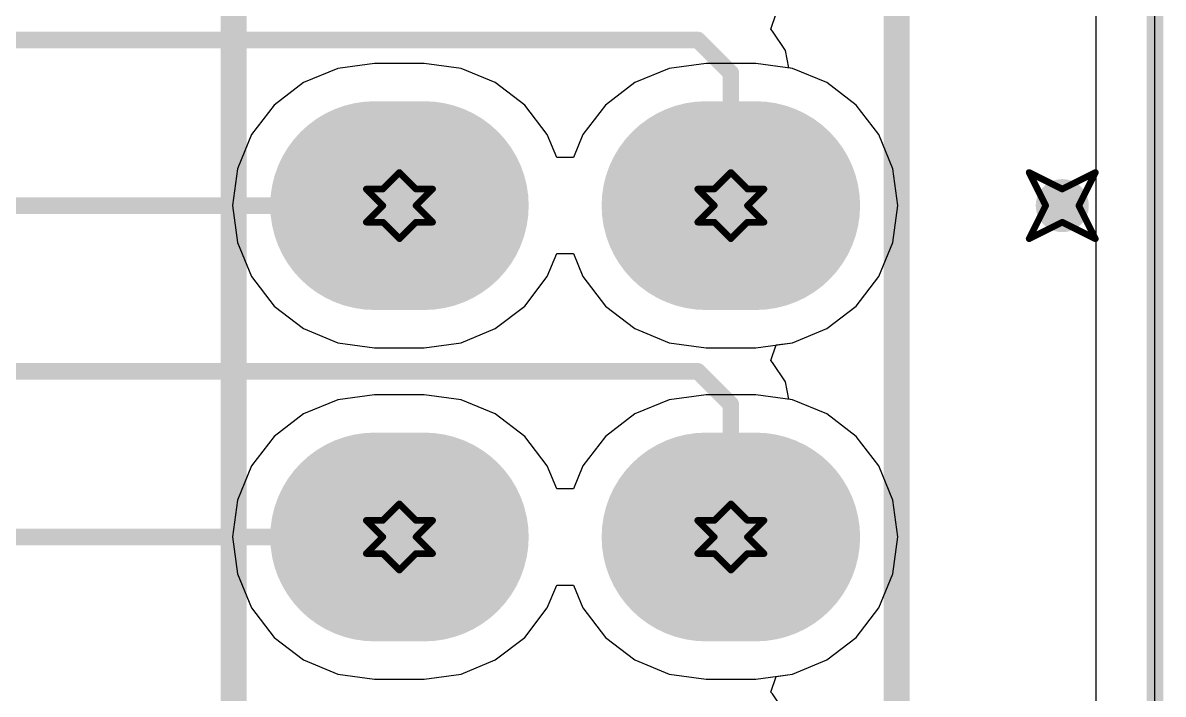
# Model space of a CAD drawing. Header units: millimetres. Extents: x 2.26 to 6.57, y 1.2 to 4.64.
# Drawn here: x 4.8946 to 5.2387, y 1.8557 to 2.0583 of the extents above; entities that cross this region are included whole.
import ezdxf

# ---------------------------------------------------------------- set-up
doc = ezdxf.new("R2010")
doc.units = ezdxf.units.MM
doc.header["$MEASUREMENT"] = 0
for name, color, linetype in [('BottomLayer', 5, 'Continuous'), ('BottomSolder', 6, 'Continuous'), ('DrillDrawing', 1, 'Continuous'), ('KeepOutLayer', 6, 'Continuous'), ('Mechanical1', 6, 'Continuous'), ('MultiLayer', 9, 'Continuous'), ('PadHoleLayer', 156, 'Continuous'), ('TopLayer', 1, 'Continuous'), ('TopOverlay', 2, 'Continuous'), ('TopSolder', 216, 'Continuous'), ('ViaHoleLayer', 16, 'Continuous')]:
    doc.layers.add(name, color=color, linetype=linetype)

# ---------------------------------------------------------------- blocks, each defined once
blk = doc.blocks.new('2_19P_57')
at = {"layer": 'BottomLayer', "const_width": 0.055}
for points in [[(1.2, 0.1075), (1.2, 0.0925)], [(1.3, 0.1075), (1.3, 0.0925)], [(1.2, 0.0075), (1.2, -0.0075)], [(1.3, 0.0075), (1.3, -0.0075)]]:
    blk.add_lwpolyline(points, dxfattribs=at)
at = {"layer": 'BottomLayer', "const_width": 0.0275}
for points in [[(1.18625, 0.1075, 1), (1.21375, 0.1075, 1)], [(1.28625, 0.1075, 1), (1.31375, 0.1075, 1)], [(1.18625, 0.0925, 1), (1.21375, 0.0925, 1)], [(1.28625, 0.0925, 1), (1.31375, 0.0925, 1)], [(1.18625, 0.0075, 1), (1.21375, 0.0075, 1)], [(1.28625, 0.0075, 1), (1.31375, 0.0075, 1)], [(1.18625, -0.0075, 1), (1.21375, -0.0075, 1)], [(1.28625, -0.0075, 1), (1.31375, -0.0075, 1)]]:
    blk.add_lwpolyline(points, format="xyb", close=True, dxfattribs=at)
at = {"layer": 'BottomSolder', "const_width": 0.063}
for points in [[(1.2, 0.1075), (1.2, 0.0925)], [(1.3, 0.1075), (1.3, 0.0925)], [(1.2, 0.0075), (1.2, -0.0075)], [(1.3, 0.0075), (1.3, -0.0075)]]:
    blk.add_lwpolyline(points, dxfattribs=at)
at = {"layer": 'BottomSolder', "const_width": 0.0315}
for points in [[(1.18425, 0.1075, 1), (1.21575, 0.1075, 1)], [(1.28425, 0.1075, 1), (1.31575, 0.1075, 1)], [(1.18425, 0.0925, 1), (1.21575, 0.0925, 1)], [(1.28425, 0.0925, 1), (1.31575, 0.0925, 1)], [(1.18425, 0.0075, 1), (1.21575, 0.0075, 1)], [(1.28425, 0.0075, 1), (1.31575, 0.0075, 1)], [(1.18425, -0.0075, 1), (1.21575, -0.0075, 1)], [(1.28425, -0.0075, 1), (1.31575, -0.0075, 1)]]:
    blk.add_lwpolyline(points, format="xyb", close=True, dxfattribs=at)
at = {"layer": 'MultiLayer', "const_width": 0.055}
for points in [[(1.2, 0.1075), (1.2, 0.0925)], [(1.3, 0.1075), (1.3, 0.0925)], [(1.2, 0.0075), (1.2, -0.0075)], [(1.3, 0.0075), (1.3, -0.0075)]]:
    blk.add_lwpolyline(points, dxfattribs=at)
at = {"layer": 'MultiLayer', "const_width": 0.0275}
for points in [[(1.18625, 0.1075, 1), (1.21375, 0.1075, 1)], [(1.28625, 0.1075, 1), (1.31375, 0.1075, 1)], [(1.18625, 0.0925, 1), (1.21375, 0.0925, 1)], [(1.28625, 0.0925, 1), (1.31375, 0.0925, 1)], [(1.18625, 0.0075, 1), (1.21375, 0.0075, 1)], [(1.28625, 0.0075, 1), (1.31375, 0.0075, 1)], [(1.18625, -0.0075, 1), (1.21375, -0.0075, 1)], [(1.28625, -0.0075, 1), (1.31375, -0.0075, 1)]]:
    blk.add_lwpolyline(points, format="xyb", close=True, dxfattribs=at)
at = {"layer": 'PadHoleLayer', "const_width": 0.02}
for points in [[(1.19, 0.1, 1), (1.21, 0.1, 1)], [(1.29, 0.1, 1), (1.31, 0.1, 1)], [(1.19, 0, 1), (1.21, 0, 1)], [(1.29, 0, 1), (1.31, 0, 1)]]:
    blk.add_lwpolyline(points, format="xyb", close=True, dxfattribs=at)
at = {"layer": 'TopLayer', "const_width": 0.055}
for points in [[(1.2, 0.1075), (1.2, 0.0925)], [(1.3, 0.1075), (1.3, 0.0925)], [(1.2, 0.0075), (1.2, -0.0075)], [(1.3, 0.0075), (1.3, -0.0075)]]:
    blk.add_lwpolyline(points, dxfattribs=at)
at = {"layer": 'TopLayer', "const_width": 0.0275}
for points in [[(1.18625, 0.1075, 1), (1.21375, 0.1075, 1)], [(1.28625, 0.1075, 1), (1.31375, 0.1075, 1)], [(1.18625, 0.0925, 1), (1.21375, 0.0925, 1)], [(1.28625, 0.0925, 1), (1.31375, 0.0925, 1)], [(1.18625, 0.0075, 1), (1.21375, 0.0075, 1)], [(1.28625, 0.0075, 1), (1.31375, 0.0075, 1)], [(1.18625, -0.0075, 1), (1.21375, -0.0075, 1)], [(1.28625, -0.0075, 1), (1.31375, -0.0075, 1)]]:
    blk.add_lwpolyline(points, format="xyb", close=True, dxfattribs=at)
at = {"layer": 'TopOverlay', "const_width": 0.00787}
for points in [[(1.85, 0.15), (-0.05, 0.15)], [(1.85, -0.05), (-0.05, -0.05)]]:
    blk.add_lwpolyline(points, dxfattribs=at)
at = {"layer": 'TopSolder', "const_width": 0.063}
for points in [[(1.2, 0.1075), (1.2, 0.0925)], [(1.3, 0.1075), (1.3, 0.0925)], [(1.2, 0.0075), (1.2, -0.0075)], [(1.3, 0.0075), (1.3, -0.0075)]]:
    blk.add_lwpolyline(points, dxfattribs=at)
at = {"layer": 'TopSolder', "const_width": 0.0315}
for points in [[(1.18425, 0.1075, 1), (1.21575, 0.1075, 1)], [(1.28425, 0.1075, 1), (1.31575, 0.1075, 1)], [(1.18425, 0.0925, 1), (1.21575, 0.0925, 1)], [(1.28425, 0.0925, 1), (1.31575, 0.0925, 1)], [(1.18425, 0.0075, 1), (1.21575, 0.0075, 1)], [(1.28425, 0.0075, 1), (1.31575, 0.0075, 1)], [(1.18425, -0.0075, 1), (1.21575, -0.0075, 1)], [(1.28425, -0.0075, 1), (1.31575, -0.0075, 1)]]:
    blk.add_lwpolyline(points, format="xyb", close=True, dxfattribs=at)

msp = doc.modelspace()

# ---------------------------------------------------------------- linework, layer by layer
at = {"layer": 'BottomLayer'}
for p, q in [((5.21838, 3.43098), (5.21838, 1.3622)), ((4.98967, 2.04456), (4.97933, 2.04027)), ((5.00077, 2.04602), (4.98967, 2.04456)), ((5.01577, 2.04602), (5.00077, 2.04602)), ((5.02686, 2.04456), (5.01577, 2.04602)), ((5.0372, 2.04027), (5.02686, 2.04456)), ((5.08967, 2.04456), (5.07933, 2.04027)), ((5.10077, 2.04602), (5.08967, 2.04456)), ((5.11577, 2.04602), (5.10077, 2.04602)), ((5.12686, 2.04456), (5.11577, 2.04602)), ((5.1372, 2.04027), (5.12686, 2.04456)), ((4.97933, 2.04027), (4.97046, 2.03346)), ((5.04608, 2.03346), (5.0372, 2.04027)), ((5.07933, 2.04027), (5.07046, 2.03346)), ((5.14608, 2.03346), (5.1372, 2.04027)), ((4.97046, 2.03346), (4.96364, 2.02458)), ((5.05289, 2.02458), (5.04608, 2.03346)), ((5.07046, 2.03346), (5.06364, 2.02458)), ((5.15289, 2.02458), (5.14608, 2.03346)), ((4.96364, 2.02458), (4.95936, 2.01424)), ((5.05577, 2.01764), (5.05289, 2.02458)), ((5.06364, 2.02458), (5.06077, 2.01764)), ((5.15717, 2.01424), (5.15289, 2.02458)), ((5.06077, 2.01764), (5.05577, 2.01764)), ((4.95936, 2.01424), (4.9579, 2.00315)), ((5.15863, 2.00315), (5.15717, 2.01424)), ((4.9579, 2.00315), (4.95936, 1.99205)), ((5.15717, 1.99205), (5.15863, 2.00315)), ((4.95936, 1.99205), (4.96364, 1.98172)), ((5.15289, 1.98172), (5.15717, 1.99205)), ((5.05289, 1.98172), (5.05577, 1.98866)), ((5.05577, 1.98866), (5.06077, 1.98866)), ((5.06077, 1.98866), (5.06364, 1.98172)), ((4.96364, 1.98172), (4.97046, 1.97284)), ((5.04608, 1.97284), (5.05289, 1.98172)), ((5.06364, 1.98172), (5.07046, 1.97284)), ((5.14608, 1.97284), (5.15289, 1.98172)), ((4.97046, 1.97284), (4.97933, 1.96603)), ((5.0372, 1.96603), (5.04608, 1.97284)), ((5.07046, 1.97284), (5.07933, 1.96603)), ((5.1372, 1.96603), (5.14608, 1.97284)), ((4.97933, 1.96603), (4.98967, 1.96174)), ((5.02686, 1.96174), (5.0372, 1.96603)), ((5.07933, 1.96603), (5.08967, 1.96174)), ((5.12686, 1.96174), (5.1372, 1.96603)), ((4.98967, 1.96174), (5.00077, 1.96028)), ((5.01577, 1.96028), (5.02686, 1.96174)), ((5.08967, 1.96174), (5.10077, 1.96028)), ((5.11577, 1.96028), (5.12686, 1.96174)), ((5.00077, 1.96028), (5.01577, 1.96028)), ((5.10077, 1.96028), (5.11577, 1.96028)), ((4.98967, 1.94456), (4.97933, 1.94027)), ((5.00077, 1.94602), (4.98967, 1.94456)), ((5.01577, 1.94602), (5.00077, 1.94602)), ((5.02686, 1.94456), (5.01577, 1.94602)), ((5.0372, 1.94027), (5.02686, 1.94456)), ((5.08967, 1.94456), (5.07933, 1.94027)), ((5.10077, 1.94602), (5.08967, 1.94456)), ((5.11577, 1.94602), (5.10077, 1.94602)), ((5.12686, 1.94456), (5.11577, 1.94602)), ((5.1372, 1.94027), (5.12686, 1.94456)), ((4.97933, 1.94027), (4.97046, 1.93346)), ((5.04608, 1.93346), (5.0372, 1.94027)), ((5.07933, 1.94027), (5.07046, 1.93346)), ((5.14608, 1.93346), (5.1372, 1.94027)), ((4.97046, 1.93346), (4.96364, 1.92458)), ((5.05289, 1.92458), (5.04608, 1.93346)), ((5.07046, 1.93346), (5.06364, 1.92458)), ((5.15289, 1.92458), (5.14608, 1.93346)), ((4.96364, 1.92458), (4.95936, 1.91424)), ((5.05577, 1.91764), (5.05289, 1.92458)), ((5.06364, 1.92458), (5.06077, 1.91764)), ((5.15717, 1.91424), (5.15289, 1.92458)), ((5.06077, 1.91764), (5.05577, 1.91764)), ((4.95936, 1.91424), (4.9579, 1.90315)), ((5.15863, 1.90315), (5.15717, 1.91424)), ((4.9579, 1.90315), (4.95936, 1.89205)), ((5.15717, 1.89205), (5.15863, 1.90315)), ((4.95936, 1.89205), (4.96364, 1.88172)), ((5.15289, 1.88172), (5.15717, 1.89205)), ((5.05289, 1.88172), (5.05577, 1.88866)), ((5.05577, 1.88866), (5.06077, 1.88866)), ((5.06077, 1.88866), (5.06364, 1.88172)), ((4.96364, 1.88172), (4.97046, 1.87284)), ((5.04608, 1.87284), (5.05289, 1.88172)), ((5.06364, 1.88172), (5.07046, 1.87284)), ((5.14608, 1.87284), (5.15289, 1.88172)), ((4.97046, 1.87284), (4.97933, 1.86603)), ((5.0372, 1.86603), (5.04608, 1.87284)), ((5.07046, 1.87284), (5.07933, 1.86603)), ((5.1372, 1.86603), (5.14608, 1.87284)), ((4.97933, 1.86603), (4.98967, 1.86174)), ((5.02686, 1.86174), (5.0372, 1.86603)), ((5.07933, 1.86603), (5.08967, 1.86174)), ((5.12686, 1.86174), (5.1372, 1.86603)), ((4.98967, 1.86174), (5.00077, 1.86028)), ((5.01577, 1.86028), (5.02686, 1.86174)), ((5.08967, 1.86174), (5.10077, 1.86028)), ((5.11577, 1.86028), (5.12686, 1.86174)), ((5.00077, 1.86028), (5.01577, 1.86028)), ((5.10077, 1.86028), (5.11577, 1.86028))]:
    msp.add_line(p, q, dxfattribs=at)
at = {"layer": 'BottomLayer', "const_width": 0.008}
msp.add_lwpolyline([(5.20427, 2.00315, 1), (5.21227, 2.00315, 1)], format="xyb", close=True, dxfattribs=at)
at = {"layer": 'DrillDrawing', "const_width": 0.002}
for points in [[(5.00327, 2.00815), (5.00827, 2.01315)], [(5.00827, 2.01315), (5.01327, 2.00815)], [(5.10327, 2.00815), (5.10827, 2.01315)], [(5.10827, 2.01315), (5.11327, 2.00815)], [(5.19827, 2.01315), (5.20827, 2.00815)], [(5.19827, 2.01315), (5.20327, 2.00315)], [(5.20827, 2.00815), (5.21827, 2.01315)], [(5.21327, 2.00315), (5.21827, 2.01315)], [(4.99827, 2.00815), (5.00327, 2.00315)], [(4.99827, 2.00815), (5.00327, 2.00815)], [(5.01327, 2.00815), (5.01827, 2.00815)], [(5.01327, 2.00315), (5.01827, 2.00815)], [(5.09827, 2.00815), (5.10327, 2.00315)], [(5.09827, 2.00815), (5.10327, 2.00815)], [(5.11327, 2.00815), (5.11827, 2.00815)], [(5.11327, 2.00315), (5.11827, 2.00815)], [(4.99827, 1.99815), (5.00327, 2.00315)], [(5.01327, 2.00315), (5.01827, 1.99815)], [(5.09827, 1.99815), (5.10327, 2.00315)], [(5.11327, 2.00315), (5.11827, 1.99815)], [(5.19827, 1.99315), (5.20327, 2.00315)], [(5.21327, 2.00315), (5.21827, 1.99315)], [(4.99827, 1.99815), (5.00327, 1.99815)], [(5.00327, 1.99815), (5.00827, 1.99315)], [(5.00827, 1.99315), (5.01327, 1.99815)], [(5.01327, 1.99815), (5.01827, 1.99815)], [(5.09827, 1.99815), (5.10327, 1.99815)], [(5.10327, 1.99815), (5.10827, 1.99315)], [(5.10827, 1.99315), (5.11327, 1.99815)], [(5.11327, 1.99815), (5.11827, 1.99815)], [(5.19827, 1.99315), (5.20827, 1.99815)], [(5.20827, 1.99815), (5.21827, 1.99315)], [(5.00327, 1.90815), (5.00827, 1.91315)], [(5.00827, 1.91315), (5.01327, 1.90815)], [(5.10327, 1.90815), (5.10827, 1.91315)], [(5.10827, 1.91315), (5.11327, 1.90815)], [(4.99827, 1.90815), (5.00327, 1.90315)], [(4.99827, 1.90815), (5.00327, 1.90815)], [(5.01327, 1.90815), (5.01827, 1.90815)], [(5.01327, 1.90315), (5.01827, 1.90815)], [(5.09827, 1.90815), (5.10327, 1.90315)], [(5.09827, 1.90815), (5.10327, 1.90815)], [(5.11327, 1.90815), (5.11827, 1.90815)], [(5.11327, 1.90315), (5.11827, 1.90815)], [(4.99827, 1.89815), (5.00327, 1.90315)], [(5.01327, 1.90315), (5.01827, 1.89815)], [(5.09827, 1.89815), (5.10327, 1.90315)], [(5.11327, 1.90315), (5.11827, 1.89815)], [(4.99827, 1.89815), (5.00327, 1.89815)], [(5.00327, 1.89815), (5.00827, 1.89315)], [(5.00827, 1.89315), (5.01327, 1.89815)], [(5.01327, 1.89815), (5.01827, 1.89815)], [(5.09827, 1.89815), (5.10327, 1.89815)], [(5.10327, 1.89815), (5.10827, 1.89315)], [(5.10827, 1.89315), (5.11327, 1.89815)], [(5.11327, 1.89815), (5.11827, 1.89815)]]:
    msp.add_lwpolyline(points, dxfattribs=at)
at = {"layer": 'DrillDrawing', "const_width": 0.001}
for points in [[(5.00777, 2.01315, 1), (5.00877, 2.01315, 1)], [(5.00777, 2.01315, 1), (5.00877, 2.01315, 1)], [(5.10777, 2.01315, 1), (5.10877, 2.01315, 1)], [(5.10777, 2.01315, 1), (5.10877, 2.01315, 1)], [(5.19777, 2.01315, 1), (5.19877, 2.01315, 1)], [(5.19777, 2.01315, 1), (5.19877, 2.01315, 1)], [(5.21777, 2.01315, 1), (5.21877, 2.01315, 1)], [(5.21777, 2.01315, 1), (5.21877, 2.01315, 1)], [(4.99777, 2.00815, 1), (4.99877, 2.00815, 1)], [(4.99777, 2.00815, 1), (4.99877, 2.00815, 1)], [(5.00277, 2.00815, 1), (5.00377, 2.00815, 1)], [(5.00277, 2.00815, 1), (5.00377, 2.00815, 1)], [(5.01277, 2.00815, 1), (5.01377, 2.00815, 1)], [(5.01277, 2.00815, 1), (5.01377, 2.00815, 1)], [(5.01777, 2.00815, 1), (5.01877, 2.00815, 1)], [(5.01777, 2.00815, 1), (5.01877, 2.00815, 1)], [(5.09777, 2.00815, 1), (5.09877, 2.00815, 1)], [(5.09777, 2.00815, 1), (5.09877, 2.00815, 1)], [(5.10277, 2.00815, 1), (5.10377, 2.00815, 1)], [(5.10277, 2.00815, 1), (5.10377, 2.00815, 1)], [(5.11277, 2.00815, 1), (5.11377, 2.00815, 1)], [(5.11277, 2.00815, 1), (5.11377, 2.00815, 1)], [(5.11777, 2.00815, 1), (5.11877, 2.00815, 1)], [(5.11777, 2.00815, 1), (5.11877, 2.00815, 1)], [(5.20777, 2.00815, 1), (5.20877, 2.00815, 1)], [(5.20777, 2.00815, 1), (5.20877, 2.00815, 1)], [(5.00277, 2.00315, 1), (5.00377, 2.00315, 1)], [(5.00277, 2.00315, 1), (5.00377, 2.00315, 1)], [(5.01277, 2.00315, 1), (5.01377, 2.00315, 1)], [(5.01277, 2.00315, 1), (5.01377, 2.00315, 1)], [(5.10277, 2.00315, 1), (5.10377, 2.00315, 1)], [(5.10277, 2.00315, 1), (5.10377, 2.00315, 1)], [(5.11277, 2.00315, 1), (5.11377, 2.00315, 1)], [(5.11277, 2.00315, 1), (5.11377, 2.00315, 1)], [(5.20277, 2.00315, 1), (5.20377, 2.00315, 1)], [(5.20277, 2.00315, 1), (5.20377, 2.00315, 1)], [(5.21277, 2.00315, 1), (5.21377, 2.00315, 1)], [(5.21277, 2.00315, 1), (5.21377, 2.00315, 1)], [(4.99777, 1.99815, 1), (4.99877, 1.99815, 1)], [(4.99777, 1.99815, 1), (4.99877, 1.99815, 1)], [(5.00277, 1.99815, 1), (5.00377, 1.99815, 1)], [(5.00277, 1.99815, 1), (5.00377, 1.99815, 1)], [(5.01277, 1.99815, 1), (5.01377, 1.99815, 1)], [(5.01277, 1.99815, 1), (5.01377, 1.99815, 1)], [(5.01777, 1.99815, 1), (5.01877, 1.99815, 1)], [(5.01777, 1.99815, 1), (5.01877, 1.99815, 1)], [(5.09777, 1.99815, 1), (5.09877, 1.99815, 1)], [(5.09777, 1.99815, 1), (5.09877, 1.99815, 1)], [(5.10277, 1.99815, 1), (5.10377, 1.99815, 1)], [(5.10277, 1.99815, 1), (5.10377, 1.99815, 1)], [(5.11277, 1.99815, 1), (5.11377, 1.99815, 1)], [(5.11277, 1.99815, 1), (5.11377, 1.99815, 1)], [(5.11777, 1.99815, 1), (5.11877, 1.99815, 1)], [(5.11777, 1.99815, 1), (5.11877, 1.99815, 1)], [(5.20777, 1.99815, 1), (5.20877, 1.99815, 1)], [(5.20777, 1.99815, 1), (5.20877, 1.99815, 1)], [(5.00777, 1.99315, 1), (5.00877, 1.99315, 1)], [(5.00777, 1.99315, 1), (5.00877, 1.99315, 1)], [(5.10777, 1.99315, 1), (5.10877, 1.99315, 1)], [(5.10777, 1.99315, 1), (5.10877, 1.99315, 1)], [(5.19777, 1.99315, 1), (5.19877, 1.99315, 1)], [(5.19777, 1.99315, 1), (5.19877, 1.99315, 1)], [(5.21777, 1.99315, 1), (5.21877, 1.99315, 1)], [(5.21777, 1.99315, 1), (5.21877, 1.99315, 1)], [(5.00777, 1.91315, 1), (5.00877, 1.91315, 1)], [(5.00777, 1.91315, 1), (5.00877, 1.91315, 1)], [(5.10777, 1.91315, 1), (5.10877, 1.91315, 1)], [(5.10777, 1.91315, 1), (5.10877, 1.91315, 1)], [(4.99777, 1.90815, 1), (4.99877, 1.90815, 1)], [(4.99777, 1.90815, 1), (4.99877, 1.90815, 1)], [(5.00277, 1.90815, 1), (5.00377, 1.90815, 1)], [(5.00277, 1.90815, 1), (5.00377, 1.90815, 1)], [(5.01277, 1.90815, 1), (5.01377, 1.90815, 1)], [(5.01277, 1.90815, 1), (5.01377, 1.90815, 1)], [(5.01777, 1.90815, 1), (5.01877, 1.90815, 1)], [(5.01777, 1.90815, 1), (5.01877, 1.90815, 1)], [(5.09777, 1.90815, 1), (5.09877, 1.90815, 1)], [(5.09777, 1.90815, 1), (5.09877, 1.90815, 1)], [(5.10277, 1.90815, 1), (5.10377, 1.90815, 1)], [(5.10277, 1.90815, 1), (5.10377, 1.90815, 1)], [(5.11277, 1.90815, 1), (5.11377, 1.90815, 1)], [(5.11277, 1.90815, 1), (5.11377, 1.90815, 1)], [(5.11777, 1.90815, 1), (5.11877, 1.90815, 1)], [(5.11777, 1.90815, 1), (5.11877, 1.90815, 1)], [(5.00277, 1.90315, 1), (5.00377, 1.90315, 1)], [(5.00277, 1.90315, 1), (5.00377, 1.90315, 1)], [(5.01277, 1.90315, 1), (5.01377, 1.90315, 1)], [(5.01277, 1.90315, 1), (5.01377, 1.90315, 1)], [(5.10277, 1.90315, 1), (5.10377, 1.90315, 1)], [(5.10277, 1.90315, 1), (5.10377, 1.90315, 1)], [(5.11277, 1.90315, 1), (5.11377, 1.90315, 1)], [(5.11277, 1.90315, 1), (5.11377, 1.90315, 1)], [(4.99777, 1.89815, 1), (4.99877, 1.89815, 1)], [(4.99777, 1.89815, 1), (4.99877, 1.89815, 1)], [(5.00277, 1.89815, 1), (5.00377, 1.89815, 1)], [(5.00277, 1.89815, 1), (5.00377, 1.89815, 1)], [(5.01277, 1.89815, 1), (5.01377, 1.89815, 1)], [(5.01277, 1.89815, 1), (5.01377, 1.89815, 1)], [(5.01777, 1.89815, 1), (5.01877, 1.89815, 1)], [(5.01777, 1.89815, 1), (5.01877, 1.89815, 1)], [(5.09777, 1.89815, 1), (5.09877, 1.89815, 1)], [(5.09777, 1.89815, 1), (5.09877, 1.89815, 1)], [(5.10277, 1.89815, 1), (5.10377, 1.89815, 1)], [(5.10277, 1.89815, 1), (5.10377, 1.89815, 1)], [(5.11277, 1.89815, 1), (5.11377, 1.89815, 1)], [(5.11277, 1.89815, 1), (5.11377, 1.89815, 1)], [(5.11777, 1.89815, 1), (5.11877, 1.89815, 1)], [(5.11777, 1.89815, 1), (5.11877, 1.89815, 1)], [(5.00777, 1.89315, 1), (5.00877, 1.89315, 1)], [(5.00777, 1.89315, 1), (5.00877, 1.89315, 1)], [(5.10777, 1.89315, 1), (5.10877, 1.89315, 1)], [(5.10777, 1.89315, 1), (5.10877, 1.89315, 1)]]:
    msp.add_lwpolyline(points, format="xyb", close=True, dxfattribs=at)
at = {"layer": 'KeepOutLayer', "const_width": 0.005}
msp.add_lwpolyline([(5.23622, 1.3622), (5.23622, 3.44882)], dxfattribs=at)
at = {"layer": 'Mechanical1'}
msp.add_line((5.23622, 1.3622), (5.23622, 3.44882), dxfattribs=at)
at = {"layer": 'MultiLayer', "const_width": 0.008}
msp.add_lwpolyline([(5.20427, 2.00315, 1), (5.21227, 2.00315, 1)], format="xyb", close=True, dxfattribs=at)
at = {"layer": 'TopLayer'}
for p, q in [((5.21838, 3.43098), (5.21838, 1.3622)), ((5.12029, 2.05636), (5.1219, 2.06109)), ((5.12088, 2.05577), (5.12029, 2.05636)), ((5.12475, 2.04998), (5.12088, 2.05577)), ((5.12088, 2.05577), (5.12088, 2.05577)), ((5.1258, 2.0447), (5.12475, 2.04998)), ((5.12686, 2.04456), (5.1258, 2.0447)), ((5.1372, 2.04027), (5.12686, 2.04456)), ((5.14608, 2.03346), (5.1372, 2.04027)), ((5.15289, 2.02458), (5.14608, 2.03346)), ((5.15717, 2.01424), (5.15289, 2.02458)), ((5.15863, 2.00315), (5.15717, 2.01424)), ((5.15717, 1.99205), (5.15863, 2.00315)), ((5.15289, 1.98172), (5.15717, 1.99205)), ((5.14608, 1.97284), (5.15289, 1.98172)), ((5.1372, 1.96603), (5.14608, 1.97284)), ((5.12686, 1.96174), (5.1372, 1.96603)), ((5.1219, 1.96109), (5.12686, 1.96174)), ((5.12029, 1.95636), (5.1219, 1.96109)), ((5.12088, 1.95577), (5.12029, 1.95636)), ((5.12475, 1.94998), (5.12088, 1.95577)), ((5.12088, 1.95577), (5.12088, 1.95577)), ((5.1258, 1.9447), (5.12475, 1.94998)), ((5.12686, 1.94456), (5.1258, 1.9447)), ((5.1372, 1.94027), (5.12686, 1.94456)), ((5.14608, 1.93346), (5.1372, 1.94027)), ((5.15289, 1.92458), (5.14608, 1.93346)), ((5.15717, 1.91424), (5.15289, 1.92458)), ((5.15863, 1.90315), (5.15717, 1.91424)), ((5.15717, 1.89205), (5.15863, 1.90315)), ((5.15289, 1.88172), (5.15717, 1.89205)), ((5.14608, 1.87284), (5.15289, 1.88172)), ((5.1372, 1.86603), (5.14608, 1.87284)), ((5.12686, 1.86174), (5.1372, 1.86603)), ((5.1219, 1.86109), (5.12686, 1.86174)), ((5.12029, 1.85636), (5.1219, 1.86109)), ((5.12088, 1.85577), (5.12029, 1.85636)), ((5.12475, 1.84998), (5.12088, 1.85577)), ((5.12088, 1.85577), (5.12088, 1.85577))]:
    msp.add_line(p, q, dxfattribs=at)
at = {"layer": 'TopLayer', "const_width": 0.005}
for points in [[(4.55827, 2.05315), (5.09827, 2.05315)], [(5.09827, 2.05315), (5.10827, 2.04315)], [(5.10827, 2.00315), (5.10827, 2.04315)], [(4.80827, 2.00315), (5.00827, 2.00315)], [(4.75827, 1.95315), (5.09827, 1.95315)], [(5.09827, 1.95315), (5.10827, 1.94315)], [(5.10827, 1.90315), (5.10827, 1.94315)], [(4.80827, 1.90315), (5.00827, 1.90315)]]:
    msp.add_lwpolyline(points, dxfattribs=at)
at = {"layer": 'TopLayer'}
for points, const_width in [([(5.09702, 2.05315, 1), (5.09952, 2.05315, 1)], 0.0025), ([(5.09702, 2.05315, 1), (5.09952, 2.05315, 1)], 0.0025), ([(5.10702, 2.04315, 1), (5.10952, 2.04315, 1)], 0.0025), ([(5.10702, 2.04315, 1), (5.10952, 2.04315, 1)], 0.0025), ([(5.20427, 2.00315, 1), (5.21227, 2.00315, 1)], 0.008), ([(5.00702, 2.00315, 1), (5.00952, 2.00315, 1)], 0.0025), ([(5.10702, 2.00315, 1), (5.10952, 2.00315, 1)], 0.0025), ([(5.09702, 1.95315, 1), (5.09952, 1.95315, 1)], 0.0025), ([(5.09702, 1.95315, 1), (5.09952, 1.95315, 1)], 0.0025), ([(5.10702, 1.94315, 1), (5.10952, 1.94315, 1)], 0.0025), ([(5.10702, 1.94315, 1), (5.10952, 1.94315, 1)], 0.0025), ([(5.00702, 1.90315, 1), (5.00952, 1.90315, 1)], 0.0025), ([(5.10702, 1.90315, 1), (5.10952, 1.90315, 1)], 0.0025)]:
    msp.add_lwpolyline(points, format="xyb", close=True, dxfattribs=dict(at, const_width=const_width))
at = {"layer": 'ViaHoleLayer', "const_width": 0.004}
msp.add_lwpolyline([(5.20627, 2.00315, 1), (5.21027, 2.00315, 1)], format="xyb", close=True, dxfattribs=at)

# ---------------------------------------------------------------- block references
at = {"rotation": 270}
msp.add_blockref('2_19P_57', (5.00827, 3.20315), dxfattribs=at)

doc.saveas('drawing.dxf')
